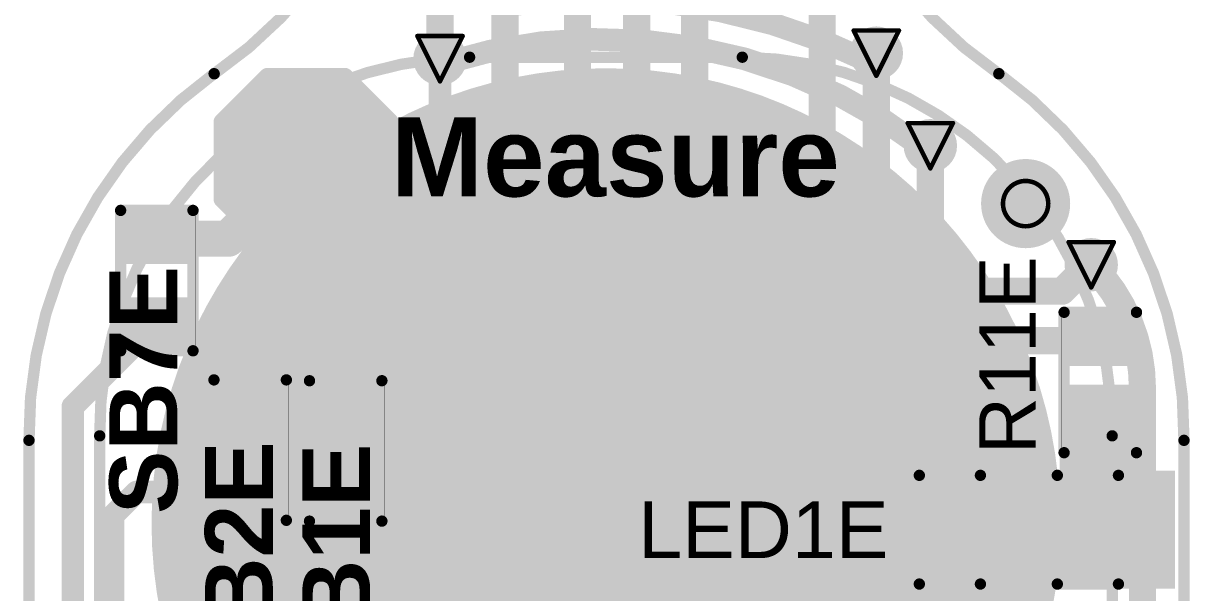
# Model space of a CAD drawing. Header units: inches. Extents: x -4.2 to 12.6, y -6.1 to 3.
# Drawn here: x 1.854 to 2.369, y -4.491 to -4.239 of the extents above; entities that cross this region are included whole.
import ezdxf

# ---------------------------------------------------------------- set-up
doc = ezdxf.new("R2010")
doc.units = ezdxf.units.IN
doc.header["$MEASUREMENT"] = 0
for name, color, linetype in [('Board Outline', 216, 'Continuous'), ('Bottom Layer', 5, 'Continuous'), ('Bottom Overlay', 54, 'Continuous'), ('Bottom Paste', 16, 'Continuous'), ('Drill Drawing', 1, 'Continuous'), ('Flex_Ribbon Bottom Coverlay', 6, 'Continuous'), ('Flex_Ribbon Top Overlay', 2, 'Continuous'), ('Pad Holes', 156, 'Continuous'), ('Top Layer', 1, 'Continuous'), ('Top Paste', 8, 'Continuous'), ('Top Solder', 216, 'Continuous'), ('Via Holes', 16, 'Continuous')]:
    doc.layers.add(name, color=color, linetype=linetype)
doc.styles.add('Arial', font='', dxfattribs={"height": 0.2})
doc.styles.add('Arial_Bold', font='', dxfattribs={"height": 0.2})
doc.styles.get('Arial').set_extended_font_data('Arial')
doc.styles.get('Arial_Bold').set_extended_font_data('Arial', bold=True)

# ---------------------------------------------------------------- blocks, each defined once
blk = doc.blocks.new('S______B______0402_59')
at = {"layer": 'Top Layer'}
for points in [[(-0.0275, -0.0125), (-0.0275, 0.0125), (-0.0095, 0.0125), (-0.0095, -0.0125)], [(0.0095, -0.0125), (0.0095, 0.0125), (0.0275, 0.0125), (0.0275, -0.0125)]]:
    blk.add_hatch(color=1, dxfattribs=at).paths.add_polyline_path(points)
at = {"layer": 'Top Paste'}
for points in [[(-0.0275, -0.0125), (-0.0275, 0.0125), (-0.0095, 0.0125), (-0.0095, -0.0125)], [(0.0095, -0.0125), (0.0095, 0.0125), (0.0275, 0.0125), (0.0275, -0.0125)]]:
    blk.add_hatch(color=8, dxfattribs=at).paths.add_polyline_path(points)
at = {"layer": 'Top Solder'}
for points in [[(-0.02967, -0.01467), (-0.02967, 0.01467), (-0.00733, 0.01467), (-0.00733, -0.01467)], [(-0.02967, -0.01467), (-0.02967, 0.01467), (-0.00733, 0.01467), (-0.00733, -0.01467)], [(0.00733, -0.01467), (0.00733, 0.01467), (0.02967, 0.01467), (0.02967, -0.01467)], [(0.00733, -0.01467), (0.00733, 0.01467), (0.02967, 0.01467), (0.02967, -0.01467)]]:
    blk.add_hatch(color=216, dxfattribs=at).paths.add_polyline_path(points)
at = {"layer": 'Flex_Ribbon Top Overlay'}
for points in [[(-0.031, 0.016, 0.005, 0.005, 0), (-0.031, -0.016, 0.005, 0.005, 0)], [(-0.031, 0.016, 0.005, 0.005, 0), (0.031, 0.016, 0.005, 0.005, 0)], [(0.031, 0.016, 0.005, 0.005, 0), (0.031, -0.016, 0.005, 0.005, 0)], [(-0.031, -0.016, 0.005, 0.005, 0), (0.031, -0.016, 0.005, 0.005, 0)], [(-0.032, -0.017, 0.000127, 0.000127, 0), (0.032, -0.017, 0.000127, 0.000127, 0)]]:
    blk.add_lwpolyline(points, format="xyseb", dxfattribs=at)
for points in [[(-0.03225, 0.016, 0.0025, 0.0025, 1), (-0.02975, 0.016, 0.0025, 0.0025, 1)], [(-0.03225, 0.016, 0.0025, 0.0025, 1), (-0.02975, 0.016, 0.0025, 0.0025, 1)], [(0.02975, 0.016, 0.0025, 0.0025, 1), (0.03225, 0.016, 0.0025, 0.0025, 1)], [(0.02975, 0.016, 0.0025, 0.0025, 1), (0.03225, 0.016, 0.0025, 0.0025, 1)], [(-0.03225, -0.016, 0.0025, 0.0025, 1), (-0.02975, -0.016, 0.0025, 0.0025, 1)], [(-0.03225, -0.016, 0.0025, 0.0025, 1), (-0.02975, -0.016, 0.0025, 0.0025, 1)], [(0.02975, -0.016, 0.0025, 0.0025, 1), (0.03225, -0.016, 0.0025, 0.0025, 1)], [(0.02975, -0.016, 0.0025, 0.0025, 1), (0.03225, -0.016, 0.0025, 0.0025, 1)], [(-0.03203, -0.017, 0.0000635, 0.0000635, 1), (-0.03197, -0.017, 0.0000635, 0.0000635, 1)], [(0.03197, -0.017, 0.0000635, 0.0000635, 1), (0.03203, -0.017, 0.0000635, 0.0000635, 1)]]:
    blk.add_lwpolyline(points, format="xyseb", close=True, dxfattribs=at)
blk = doc.blocks.new('S______B______0402_94')
at = {"layer": 'Top Layer'}
for points in [[(-0.0275, -0.0125), (-0.0275, 0.0125), (-0.0095, 0.0125), (-0.0095, -0.0125)], [(0.0095, -0.0125), (0.0095, 0.0125), (0.0275, 0.0125), (0.0275, -0.0125)]]:
    blk.add_hatch(color=1, dxfattribs=at).paths.add_polyline_path(points)
at = {"layer": 'Top Paste'}
for points in [[(-0.0275, -0.0125), (-0.0275, 0.0125), (-0.0095, 0.0125), (-0.0095, -0.0125)], [(0.0095, -0.0125), (0.0095, 0.0125), (0.0275, 0.0125), (0.0275, -0.0125)]]:
    blk.add_hatch(color=8, dxfattribs=at).paths.add_polyline_path(points)
at = {"layer": 'Top Solder'}
for points in [[(-0.02967, -0.01467), (-0.02967, 0.01467), (-0.00733, 0.01467), (-0.00733, -0.01467)], [(-0.02967, -0.01467), (-0.02967, 0.01467), (-0.00733, 0.01467), (-0.00733, -0.01467)], [(0.00733, -0.01467), (0.00733, 0.01467), (0.02967, 0.01467), (0.02967, -0.01467)], [(0.00733, -0.01467), (0.00733, 0.01467), (0.02967, 0.01467), (0.02967, -0.01467)]]:
    blk.add_hatch(color=216, dxfattribs=at).paths.add_polyline_path(points)
at = {"layer": 'Flex_Ribbon Top Overlay'}
for points in [[(-0.031, 0.016, 0.005, 0.005, 0), (-0.031, -0.016, 0.005, 0.005, 0)], [(-0.031, 0.016, 0.005, 0.005, 0), (0.031, 0.016, 0.005, 0.005, 0)], [(0.031, 0.016, 0.005, 0.005, 0), (0.031, -0.016, 0.005, 0.005, 0)], [(-0.031, -0.016, 0.005, 0.005, 0), (0.031, -0.016, 0.005, 0.005, 0)], [(-0.032, -0.017, 0.000127, 0.000127, 0), (0.032, -0.017, 0.000127, 0.000127, 0)]]:
    blk.add_lwpolyline(points, format="xyseb", dxfattribs=at)
for points in [[(-0.03225, 0.016, 0.0025, 0.0025, 1), (-0.02975, 0.016, 0.0025, 0.0025, 1)], [(-0.03225, 0.016, 0.0025, 0.0025, 1), (-0.02975, 0.016, 0.0025, 0.0025, 1)], [(0.02975, 0.016, 0.0025, 0.0025, 1), (0.03225, 0.016, 0.0025, 0.0025, 1)], [(0.02975, 0.016, 0.0025, 0.0025, 1), (0.03225, 0.016, 0.0025, 0.0025, 1)], [(-0.03225, -0.016, 0.0025, 0.0025, 1), (-0.02975, -0.016, 0.0025, 0.0025, 1)], [(-0.03225, -0.016, 0.0025, 0.0025, 1), (-0.02975, -0.016, 0.0025, 0.0025, 1)], [(0.02975, -0.016, 0.0025, 0.0025, 1), (0.03225, -0.016, 0.0025, 0.0025, 1)], [(0.02975, -0.016, 0.0025, 0.0025, 1), (0.03225, -0.016, 0.0025, 0.0025, 1)], [(-0.03203, -0.017, 0.0000635, 0.0000635, 1), (-0.03197, -0.017, 0.0000635, 0.0000635, 1)], [(0.03197, -0.017, 0.0000635, 0.0000635, 1), (0.03203, -0.017, 0.0000635, 0.0000635, 1)]]:
    blk.add_lwpolyline(points, format="xyseb", close=True, dxfattribs=at)
blk = doc.blocks.new('S______B______0402_101')
at = {"layer": 'Top Layer'}
for points in [[(-0.0275, -0.0125), (-0.0275, 0.0125), (-0.0095, 0.0125), (-0.0095, -0.0125)], [(0.0095, -0.0125), (0.0095, 0.0125), (0.0275, 0.0125), (0.0275, -0.0125)]]:
    blk.add_hatch(color=1, dxfattribs=at).paths.add_polyline_path(points)
at = {"layer": 'Top Paste'}
for points in [[(-0.0275, -0.0125), (-0.0275, 0.0125), (-0.0095, 0.0125), (-0.0095, -0.0125)], [(0.0095, -0.0125), (0.0095, 0.0125), (0.0275, 0.0125), (0.0275, -0.0125)]]:
    blk.add_hatch(color=8, dxfattribs=at).paths.add_polyline_path(points)
at = {"layer": 'Top Solder'}
for points in [[(-0.02967, -0.01467), (-0.02967, 0.01467), (-0.00733, 0.01467), (-0.00733, -0.01467)], [(-0.02967, -0.01467), (-0.02967, 0.01467), (-0.00733, 0.01467), (-0.00733, -0.01467)], [(0.00733, -0.01467), (0.00733, 0.01467), (0.02967, 0.01467), (0.02967, -0.01467)], [(0.00733, -0.01467), (0.00733, 0.01467), (0.02967, 0.01467), (0.02967, -0.01467)]]:
    blk.add_hatch(color=216, dxfattribs=at).paths.add_polyline_path(points)
at = {"layer": 'Flex_Ribbon Top Overlay'}
for points in [[(-0.031, 0.016, 0.005, 0.005, 0), (-0.031, -0.016, 0.005, 0.005, 0)], [(-0.031, 0.016, 0.005, 0.005, 0), (0.031, 0.016, 0.005, 0.005, 0)], [(0.031, 0.016, 0.005, 0.005, 0), (0.031, -0.016, 0.005, 0.005, 0)], [(-0.031, -0.016, 0.005, 0.005, 0), (0.031, -0.016, 0.005, 0.005, 0)], [(-0.032, -0.017, 0.000127, 0.000127, 0), (0.032, -0.017, 0.000127, 0.000127, 0)]]:
    blk.add_lwpolyline(points, format="xyseb", dxfattribs=at)
for points in [[(-0.03225, 0.016, 0.0025, 0.0025, 1), (-0.02975, 0.016, 0.0025, 0.0025, 1)], [(-0.03225, 0.016, 0.0025, 0.0025, 1), (-0.02975, 0.016, 0.0025, 0.0025, 1)], [(0.02975, 0.016, 0.0025, 0.0025, 1), (0.03225, 0.016, 0.0025, 0.0025, 1)], [(0.02975, 0.016, 0.0025, 0.0025, 1), (0.03225, 0.016, 0.0025, 0.0025, 1)], [(-0.03225, -0.016, 0.0025, 0.0025, 1), (-0.02975, -0.016, 0.0025, 0.0025, 1)], [(-0.03225, -0.016, 0.0025, 0.0025, 1), (-0.02975, -0.016, 0.0025, 0.0025, 1)], [(0.02975, -0.016, 0.0025, 0.0025, 1), (0.03225, -0.016, 0.0025, 0.0025, 1)], [(0.02975, -0.016, 0.0025, 0.0025, 1), (0.03225, -0.016, 0.0025, 0.0025, 1)], [(-0.03203, -0.017, 0.0000635, 0.0000635, 1), (-0.03197, -0.017, 0.0000635, 0.0000635, 1)], [(0.03197, -0.017, 0.0000635, 0.0000635, 1), (0.03203, -0.017, 0.0000635, 0.0000635, 1)]]:
    blk.add_lwpolyline(points, format="xyseb", close=True, dxfattribs=at)
blk = doc.blocks.new('R___0402_108')
at = {"layer": 'Top Layer'}
for points in [[(-0.0275, -0.0125), (-0.0275, 0.0125), (-0.0095, 0.0125), (-0.0095, -0.0125)], [(0.0095, -0.0125), (0.0095, 0.0125), (0.0275, 0.0125), (0.0275, -0.0125)]]:
    blk.add_hatch(color=1, dxfattribs=at).paths.add_polyline_path(points)
at = {"layer": 'Top Paste'}
for points in [[(-0.0275, -0.0125), (-0.0275, 0.0125), (-0.0095, 0.0125), (-0.0095, -0.0125)], [(0.0095, -0.0125), (0.0095, 0.0125), (0.0275, 0.0125), (0.0275, -0.0125)]]:
    blk.add_hatch(color=8, dxfattribs=at).paths.add_polyline_path(points)
at = {"layer": 'Top Solder'}
for points in [[(-0.02967, -0.01467), (-0.02967, 0.01467), (-0.00733, 0.01467), (-0.00733, -0.01467)], [(-0.02967, -0.01467), (-0.02967, 0.01467), (-0.00733, 0.01467), (-0.00733, -0.01467)], [(0.00733, -0.01467), (0.00733, 0.01467), (0.02967, 0.01467), (0.02967, -0.01467)], [(0.00733, -0.01467), (0.00733, 0.01467), (0.02967, 0.01467), (0.02967, -0.01467)]]:
    blk.add_hatch(color=216, dxfattribs=at).paths.add_polyline_path(points)
at = {"layer": 'Flex_Ribbon Top Overlay'}
for points in [[(-0.031, -0.016, 0.005, 0.005, 0), (-0.031, 0.016, 0.005, 0.005, 0)], [(0.031, 0.016, 0.005, 0.005, 0), (-0.031, 0.016, 0.005, 0.005, 0)], [(0.031, -0.016, 0.005, 0.005, 0), (0.031, 0.016, 0.005, 0.005, 0)], [(0.031, -0.016, 0.005, 0.005, 0), (-0.031, -0.016, 0.005, 0.005, 0)], [(0.032, -0.017, 0.000127, 0.000127, 0), (-0.032, -0.017, 0.000127, 0.000127, 0)]]:
    blk.add_lwpolyline(points, format="xyseb", dxfattribs=at)
for points in [[(-0.03225, 0.016, 0.0025, 0.0025, 1), (-0.02975, 0.016, 0.0025, 0.0025, 1)], [(-0.03225, 0.016, 0.0025, 0.0025, 1), (-0.02975, 0.016, 0.0025, 0.0025, 1)], [(0.02975, 0.016, 0.0025, 0.0025, 1), (0.03225, 0.016, 0.0025, 0.0025, 1)], [(0.02975, 0.016, 0.0025, 0.0025, 1), (0.03225, 0.016, 0.0025, 0.0025, 1)], [(-0.03225, -0.016, 0.0025, 0.0025, 1), (-0.02975, -0.016, 0.0025, 0.0025, 1)], [(-0.03225, -0.016, 0.0025, 0.0025, 1), (-0.02975, -0.016, 0.0025, 0.0025, 1)], [(0.02975, -0.016, 0.0025, 0.0025, 1), (0.03225, -0.016, 0.0025, 0.0025, 1)], [(0.02975, -0.016, 0.0025, 0.0025, 1), (0.03225, -0.016, 0.0025, 0.0025, 1)], [(-0.03203, -0.017, 0.0000635, 0.0000635, 1), (-0.03197, -0.017, 0.0000635, 0.0000635, 1)], [(0.03197, -0.017, 0.0000635, 0.0000635, 1), (0.03203, -0.017, 0.0000635, 0.0000635, 1)]]:
    blk.add_lwpolyline(points, format="xyseb", close=True, dxfattribs=at)
blk = doc.blocks.new('T__________185')
at = {"layer": 'Top Layer'}
blk.add_hatch(color=1, dxfattribs=at).paths.add_polyline_path([(0.015, 0.03), (-0.015, 0.03), (-0.03, 0.015), (-0.03, -0.015), (-0.015, -0.03), (0.015, -0.03), (0.03, -0.015), (0.03, 0.015)])
at = {"layer": 'Top Paste'}
blk.add_hatch(color=8, dxfattribs=at).paths.add_polyline_path([(0.015, 0.03), (-0.015, 0.03), (-0.03, 0.015), (-0.03, -0.015), (-0.015, -0.03), (0.015, -0.03), (0.03, -0.015), (0.03, 0.015)])
at = {"layer": 'Top Solder'}
blk.add_hatch(color=216, dxfattribs=at).paths.add_polyline_path([(0.017, 0.034), (-0.017, 0.034), (-0.034, 0.017), (-0.034, -0.017), (-0.017, -0.034), (0.017, -0.034), (0.034, -0.017), (0.034, 0.017)])
blk.add_hatch(color=216, dxfattribs=at).paths.add_polyline_path([(0.017, 0.034), (-0.017, 0.034), (-0.034, 0.017), (-0.034, -0.017), (-0.017, -0.034), (0.017, -0.034), (0.034, -0.017), (0.034, 0.017)])
at = {"layer": 'Flex_Ribbon Top Overlay'}
for points in [[(-0.017, 0.037, 0.00787, 0.00787, 0), (-0.037, 0.017, 0.00787, 0.00787, 0)], [(0.017, 0.037, 0.00787, 0.00787, 0), (-0.017, 0.037, 0.00787, 0.00787, 0)], [(0.017, 0.037, 0.00787, 0.00787, 0), (-0.017, 0.037, 0.00787, 0.00787, 0)], [(0.037, 0.017, 0.00787, 0.00787, 0), (0.017, 0.037, 0.00787, 0.00787, 0)], [(-0.037, 0.017, 0.00787, 0.00787, 0), (-0.037, -0.017, 0.00787, 0.00787, 0)], [(0.037, 0.017, 0.00787, 0.00787, 0), (0.037, -0.017, 0.00787, 0.00787, 0)], [(-0.017, -0.037, 0.00787, 0.00787, 0), (-0.037, -0.017, 0.00787, 0.00787, 0)], [(0.037, -0.017, 0.00787, 0.00787, 0), (0.017, -0.037, 0.00787, 0.00787, 0)], [(0.017, -0.037, 0.00787, 0.00787, 0), (-0.017, -0.037, 0.00787, 0.00787, 0)], [(0.017, -0.037, 0.00787, 0.00787, 0), (-0.017, -0.037, 0.00787, 0.00787, 0)]]:
    blk.add_lwpolyline(points, format="xyseb", dxfattribs=at)
for points in [[(-0.01897, 0.037, 0.00394, 0.00394, 1), (-0.01503, 0.037, 0.00394, 0.00394, 1)], [(-0.01897, 0.037, 0.00394, 0.00394, 1), (-0.01503, 0.037, 0.00394, 0.00394, 1)], [(-0.01897, 0.037, 0.00394, 0.00394, 1), (-0.01503, 0.037, 0.00394, 0.00394, 1)], [(0.01503, 0.037, 0.00394, 0.00394, 1), (0.01897, 0.037, 0.00394, 0.00394, 1)], [(0.01503, 0.037, 0.00394, 0.00394, 1), (0.01897, 0.037, 0.00394, 0.00394, 1)], [(0.01503, 0.037, 0.00394, 0.00394, 1), (0.01897, 0.037, 0.00394, 0.00394, 1)], [(-0.03897, 0.017, 0.00394, 0.00394, 1), (-0.03503, 0.017, 0.00394, 0.00394, 1)], [(-0.03897, 0.017, 0.00394, 0.00394, 1), (-0.03503, 0.017, 0.00394, 0.00394, 1)], [(0.03503, 0.017, 0.00394, 0.00394, 1), (0.03897, 0.017, 0.00394, 0.00394, 1)], [(0.03503, 0.017, 0.00394, 0.00394, 1), (0.03897, 0.017, 0.00394, 0.00394, 1)], [(-0.03897, -0.017, 0.00394, 0.00394, 1), (-0.03503, -0.017, 0.00394, 0.00394, 1)], [(-0.03897, -0.017, 0.00394, 0.00394, 1), (-0.03503, -0.017, 0.00394, 0.00394, 1)], [(0.03503, -0.017, 0.00394, 0.00394, 1), (0.03897, -0.017, 0.00394, 0.00394, 1)], [(0.03503, -0.017, 0.00394, 0.00394, 1), (0.03897, -0.017, 0.00394, 0.00394, 1)], [(-0.01897, -0.037, 0.00394, 0.00394, 1), (-0.01503, -0.037, 0.00394, 0.00394, 1)], [(-0.01897, -0.037, 0.00394, 0.00394, 1), (-0.01503, -0.037, 0.00394, 0.00394, 1)], [(-0.01897, -0.037, 0.00394, 0.00394, 1), (-0.01503, -0.037, 0.00394, 0.00394, 1)], [(0.01503, -0.037, 0.00394, 0.00394, 1), (0.01897, -0.037, 0.00394, 0.00394, 1)], [(0.01503, -0.037, 0.00394, 0.00394, 1), (0.01897, -0.037, 0.00394, 0.00394, 1)], [(0.01503, -0.037, 0.00394, 0.00394, 1), (0.01897, -0.037, 0.00394, 0.00394, 1)]]:
    blk.add_lwpolyline(points, format="xyseb", close=True, dxfattribs=at)
blk = doc.blocks.new('_EMG________B_199')
at = {"layer": 'Bottom Layer'}
h = blk.add_hatch(color=5, dxfattribs=at)
edge = h.paths.add_edge_path()
edge.add_arc((0, 0.3932), 0.19685, 0, 360)
at = {"layer": 'Bottom Paste'}
h = blk.add_hatch(color=16, dxfattribs=at)
edge = h.paths.add_edge_path()
edge.add_arc((0, 0.3932), 0.19685, 0, 360)
at = {"layer": 'Flex_Ribbon Bottom Coverlay'}
h = blk.add_hatch(color=6, dxfattribs=at)
edge = h.paths.add_edge_path()
edge.add_arc((0, 0.3932), 0.20085, 0, 360)
h = blk.add_hatch(color=6, dxfattribs=at)
edge = h.paths.add_edge_path()
edge.add_arc((0, 0.3932), 0.20085, 0, 360)
at = {"layer": 'Bottom Overlay'}
for points in [[(-0.22375, 0.43172, 0.005, 0.005, -0.414214), (-0.06026, 0.59892, 0.005, 0.005, 0)], [(-0.06026, 0.59892, 0.005, 0.005, 0), (0.06026, 0.59892, 0.005, 0.005, 0)], [(0.06026, 0.59892, 0.005, 0.005, -0.414214), (0.22375, 0.43172, 0.005, 0.005, 0)], [(-0.22375, -0.43172, 0.005, 0.005, 0), (-0.22375, 0.43172, 0.005, 0.005, 0)], [(0.22375, -0.43172, 0.005, 0.005, 0), (0.22375, 0.43172, 0.005, 0.005, 0)]]:
    blk.add_lwpolyline(points, format="xyseb", dxfattribs=at)
for points in [[(-0.06151, 0.59892, 0.0025, 0.0025, 1), (-0.05901, 0.59892, 0.0025, 0.0025, 1)], [(-0.06151, 0.59892, 0.0025, 0.0025, 1), (-0.05901, 0.59892, 0.0025, 0.0025, 1)], [(0.05901, 0.59892, 0.0025, 0.0025, 1), (0.06151, 0.59892, 0.0025, 0.0025, 1)], [(0.05901, 0.59892, 0.0025, 0.0025, 1), (0.06151, 0.59892, 0.0025, 0.0025, 1)], [(-0.225, 0.43172, 0.0025, 0.0025, 1), (-0.2225, 0.43172, 0.0025, 0.0025, 1)], [(-0.225, 0.43172, 0.0025, 0.0025, 1), (-0.2225, 0.43172, 0.0025, 0.0025, 1)], [(0.2225, 0.43172, 0.0025, 0.0025, 1), (0.225, 0.43172, 0.0025, 0.0025, 1)], [(0.2225, 0.43172, 0.0025, 0.0025, 1), (0.225, 0.43172, 0.0025, 0.0025, 1)]]:
    blk.add_lwpolyline(points, format="xyseb", close=True, dxfattribs=at)
blk = doc.blocks.new('LED_0603_206')
at = {"layer": 'Flex_Ribbon Top Overlay'}
blk.add_hatch(color=2, dxfattribs=at).paths.add_polyline_path([(0.044, -0.026), (0.069, -0.026), (0.069, 0.026), (0.044, 0.026)])
at = {"layer": 'Top Layer'}
for points in [[(-0.03937, 0.01969), (-0.01969, 0.01969), (-0.01969, -0.01969), (-0.03937, -0.01969)], [(0.01969, 0.01969), (0.03937, 0.01969), (0.03937, -0.01969), (0.01969, -0.01969)]]:
    blk.add_hatch(color=1, dxfattribs=at).paths.add_polyline_path(points)
at = {"layer": 'Top Paste'}
for points in [[(-0.03937, 0.01969), (-0.01969, 0.01969), (-0.01969, -0.01969), (-0.03937, -0.01969)], [(0.01969, 0.01969), (0.03937, 0.01969), (0.03937, -0.01969), (0.01969, -0.01969)]]:
    blk.add_hatch(color=8, dxfattribs=at).paths.add_polyline_path(points)
at = {"layer": 'Top Solder'}
for points in [[(-0.04337, 0.02369), (-0.01569, 0.02369), (-0.01569, -0.02369), (-0.04337, -0.02369)], [(-0.04337, 0.02369), (-0.01569, 0.02369), (-0.01569, -0.02369), (-0.04337, -0.02369)], [(0.01569, 0.02369), (0.04337, 0.02369), (0.04337, -0.02369), (0.01569, -0.02369)], [(0.01569, 0.02369), (0.04337, 0.02369), (0.04337, -0.02369), (0.01569, -0.02369)]]:
    blk.add_hatch(color=216, dxfattribs=at).paths.add_polyline_path(points)
at = {"layer": 'Flex_Ribbon Top Overlay'}
for points in [[(-0.044, 0.024, 0.005, 0.005, 0), (-0.017, 0.024, 0.005, 0.005, 0)], [(-0.044, -0.024, 0.005, 0.005, 0), (-0.044, 0.024, 0.005, 0.005, 0)], [(0.017, 0.024, 0.005, 0.005, 0), (0.044, 0.024, 0.005, 0.005, 0)], [(0.044, -0.024, 0.005, 0.005, 0), (0.044, 0.024, 0.005, 0.005, 0)], [(-0.044, -0.024, 0.005, 0.005, 0), (-0.017, -0.024, 0.005, 0.005, 0)], [(0.017, -0.024, 0.005, 0.005, 0), (0.044, -0.024, 0.005, 0.005, 0)]]:
    blk.add_lwpolyline(points, format="xyseb", dxfattribs=at)
for points in [[(-0.04525, 0.024, 0.0025, 0.0025, 1), (-0.04275, 0.024, 0.0025, 0.0025, 1)], [(-0.04525, 0.024, 0.0025, 0.0025, 1), (-0.04275, 0.024, 0.0025, 0.0025, 1)], [(-0.01825, 0.024, 0.0025, 0.0025, 1), (-0.01575, 0.024, 0.0025, 0.0025, 1)], [(0.01575, 0.024, 0.0025, 0.0025, 1), (0.01825, 0.024, 0.0025, 0.0025, 1)], [(0.04275, 0.024, 0.0025, 0.0025, 1), (0.04525, 0.024, 0.0025, 0.0025, 1)], [(0.04275, 0.024, 0.0025, 0.0025, 1), (0.04525, 0.024, 0.0025, 0.0025, 1)], [(-0.04525, -0.024, 0.0025, 0.0025, 1), (-0.04275, -0.024, 0.0025, 0.0025, 1)], [(-0.04525, -0.024, 0.0025, 0.0025, 1), (-0.04275, -0.024, 0.0025, 0.0025, 1)], [(-0.01825, -0.024, 0.0025, 0.0025, 1), (-0.01575, -0.024, 0.0025, 0.0025, 1)], [(0.01575, -0.024, 0.0025, 0.0025, 1), (0.01825, -0.024, 0.0025, 0.0025, 1)], [(0.04275, -0.024, 0.0025, 0.0025, 1), (0.04525, -0.024, 0.0025, 0.0025, 1)], [(0.04275, -0.024, 0.0025, 0.0025, 1), (0.04525, -0.024, 0.0025, 0.0025, 1)]]:
    blk.add_lwpolyline(points, format="xyseb", close=True, dxfattribs=at)

msp = doc.modelspace()

# ---------------------------------------------------------------- hatches: boundary and pattern name
at = {"layer": 'Bottom Layer'}
h = msp.add_hatch(color=5, dxfattribs=at)
edge = h.paths.add_edge_path()
edge.add_arc((2.23053, -4.25235), 0.01181, 0, 360)
h = msp.add_hatch(color=5, dxfattribs=at)
edge = h.paths.add_edge_path()
edge.add_arc((2.03769, -4.25479), 0.01181, 0, 360)
h = msp.add_hatch(color=5, dxfattribs=at)
edge = h.paths.add_edge_path()
edge.add_arc((2.25441, -4.29323), 0.01181, 0, 360)
h = msp.add_hatch(color=5, dxfattribs=at)
edge = h.paths.add_edge_path()
edge.add_arc((2.32552, -4.34578), 0.01181, 0, 360)
at = {"layer": 'Flex_Ribbon Bottom Coverlay'}
h = msp.add_hatch(color=6, dxfattribs=at)
edge = h.paths.add_edge_path()
edge.add_arc((2.29652, -4.31878), 0.004, 0, 360)
h = msp.add_hatch(color=6, dxfattribs=at)
edge = h.paths.add_edge_path()
edge.add_arc((2.29652, -4.31878), 0.004, 0, 360)
at = {"layer": 'Pad Holes'}
h = msp.add_hatch(color=7, dxfattribs=at)
edge = h.paths.add_edge_path()
edge.add_arc((2.29652, -4.31878), 0.01969, 0, 360)
at = {"layer": 'Top Layer'}
h = msp.add_hatch(color=1, dxfattribs=at)
edge = h.paths.add_edge_path()
edge.add_arc((2.23053, -4.25235), 0.01181, 0, 360)
h = msp.add_hatch(color=1, dxfattribs=at)
edge = h.paths.add_edge_path()
edge.add_arc((2.03769, -4.25479), 0.01181, 0, 360)
h = msp.add_hatch(color=1, dxfattribs=at)
edge = h.paths.add_edge_path()
edge.add_arc((2.25441, -4.29323), 0.01181, 0, 360)
h = msp.add_hatch(color=1, dxfattribs=at)
edge = h.paths.add_edge_path()
edge.add_arc((2.32552, -4.34578), 0.01181, 0, 360)
for points in [[(1.94179, -4.41828), (2.00902, -4.41828), (2.00902, -4.39992), (1.94179, -4.39992)], [(2.31154, -4.48678), (2.34254, -4.48678), (2.34254, -4.39878), (2.31154, -4.39878)], [(2.24052, -4.58478), (2.27452, -4.58478), (2.27452, -4.44278), (2.24052, -4.44278)]]:
    msp.add_hatch(color=1, dxfattribs=at).paths.add_polyline_path(points)
at = {"layer": 'Top Solder'}
h = msp.add_hatch(color=216, dxfattribs=at)
edge = h.paths.add_edge_path()
edge.add_arc((2.29652, -4.31878), 0.004, 0, 360)
h = msp.add_hatch(color=216, dxfattribs=at)
edge = h.paths.add_edge_path()
edge.add_arc((2.29652, -4.31878), 0.004, 0, 360)
at = {"layer": 'Via Holes'}
h = msp.add_hatch(color=7, dxfattribs=at)
edge = h.paths.add_edge_path()
edge.add_arc((2.23053, -4.25235), 0.00591, 0, 360)
h = msp.add_hatch(color=7, dxfattribs=at)
edge = h.paths.add_edge_path()
edge.add_arc((2.03769, -4.25479), 0.00591, 0, 360)
h = msp.add_hatch(color=7, dxfattribs=at)
edge = h.paths.add_edge_path()
edge.add_arc((2.25441, -4.29323), 0.00591, 0, 360)
h = msp.add_hatch(color=7, dxfattribs=at)
edge = h.paths.add_edge_path()
edge.add_arc((2.32552, -4.34578), 0.00591, 0, 360)

# ---------------------------------------------------------------- linework, layer by layer
at = {"layer": 'Board Outline'}
for points in [[(2.02327, -4.09701, 0.005, 0.005, -0.250069), (1.93789, -4.26147, 0.005, 0.005, 0)], [(2.28466, -4.26147, 0.005, 0.005, -0.250069), (2.19928, -4.09701, 0.005, 0.005, 0)], [(1.85603, -4.42332, 0.005, 0.005, -0.244175), (1.93784, -4.26139, 0.005, 0.005, 0)], [(2.28471, -4.26139, 0.005, 0.005, -0.244175), (2.36651, -4.42333, 0.005, 0.005, 0)], [(1.85603, -5.28378, 0.005, 0.005, 0), (1.85603, -4.42332, 0.005, 0.005, 0)], [(2.36651, -4.42332, 0.005, 0.005, 0), (2.36652, -5.28379, 0.005, 0.005, 0)]]:
    msp.add_lwpolyline(points, format="xyseb", dxfattribs=at)
for points in [[(1.93659, -4.26139, 0.0025, 0.0025, 1), (1.93909, -4.26139, 0.0025, 0.0025, 1)], [(1.93664, -4.26147, 0.0025, 0.0025, 1), (1.93914, -4.26147, 0.0025, 0.0025, 1)], [(2.28341, -4.26147, 0.0025, 0.0025, 1), (2.28591, -4.26147, 0.0025, 0.0025, 1)], [(2.28346, -4.26139, 0.0025, 0.0025, 1), (2.28596, -4.26139, 0.0025, 0.0025, 1)], [(1.85478, -4.42332, 0.0025, 0.0025, 1), (1.85728, -4.42332, 0.0025, 0.0025, 1)], [(1.85478, -4.42332, 0.0025, 0.0025, 1), (1.85728, -4.42332, 0.0025, 0.0025, 1)], [(2.36526, -4.42332, 0.0025, 0.0025, 1), (2.36776, -4.42332, 0.0025, 0.0025, 1)], [(2.36526, -4.42333, 0.0025, 0.0025, 1), (2.36776, -4.42333, 0.0025, 0.0025, 1)]]:
    msp.add_lwpolyline(points, format="xyseb", close=True, dxfattribs=at)
at = {"layer": 'Bottom Layer'}
for points in [[(2.06719, -4.23122, 0.01, 0.01, -0.153831), (2.22898, -4.25681, 0.01, 0.01, 0)], [(2.03816, -4.2572, 0.01, 0.01, -0.246288), (2.25281, -4.2953, 0.01, 0.01, 0)], [(2.32552, -4.34578, 0.012, 0.012, -0.198912), (2.34815, -4.40042, 0.012, 0.012, 0)], [(2.34815, -4.50369, 0.012, 0.012, 0), (2.34815, -4.40042, 0.012, 0.012, 0)], [(2.11103, -4.45985, 0.022, 0.022, 0), (2.15696, -4.50578, 0.022, 0.022, 0)]]:
    msp.add_lwpolyline(points, format="xyseb", dxfattribs=at)
for points in [[(2.03566, -4.2572, 0.005, 0.005, 1), (2.04066, -4.2572, 0.005, 0.005, 1)], [(2.22648, -4.25681, 0.005, 0.005, 1), (2.23148, -4.25681, 0.005, 0.005, 1)], [(2.25031, -4.2953, 0.005, 0.005, 1), (2.25531, -4.2953, 0.005, 0.005, 1)], [(2.32252, -4.34578, 0.006, 0.006, 1), (2.32852, -4.34578, 0.006, 0.006, 1)], [(2.34515, -4.40042, 0.006, 0.006, 1), (2.35115, -4.40042, 0.006, 0.006, 1)], [(2.34515, -4.40042, 0.006, 0.006, 1), (2.35115, -4.40042, 0.006, 0.006, 1)], [(2.10553, -4.45985, 0.011, 0.011, 1), (2.11653, -4.45985, 0.011, 0.011, 1)]]:
    msp.add_lwpolyline(points, format="xyseb", close=True, dxfattribs=at)
at = {"layer": 'Drill Drawing'}
for points in [[(2.22053, -4.24235, 0.002, 0.002, 0), (2.24053, -4.24235, 0.002, 0.002, 0)], [(2.22053, -4.24235, 0.002, 0.002, 0), (2.23053, -4.26235, 0.002, 0.002, 0)], [(2.23053, -4.26235, 0.002, 0.002, 0), (2.24053, -4.24235, 0.002, 0.002, 0)], [(2.02769, -4.24479, 0.002, 0.002, 0), (2.04769, -4.24479, 0.002, 0.002, 0)], [(2.02769, -4.24479, 0.002, 0.002, 0), (2.03769, -4.26479, 0.002, 0.002, 0)], [(2.03769, -4.26479, 0.002, 0.002, 0), (2.04769, -4.24479, 0.002, 0.002, 0)], [(2.24441, -4.28323, 0.002, 0.002, 0), (2.26441, -4.28323, 0.002, 0.002, 0)], [(2.24441, -4.28323, 0.002, 0.002, 0), (2.25441, -4.30323, 0.002, 0.002, 0)], [(2.25441, -4.30323, 0.002, 0.002, 0), (2.26441, -4.28323, 0.002, 0.002, 0)], [(2.31552, -4.33578, 0.002, 0.002, 0), (2.33552, -4.33578, 0.002, 0.002, 0)], [(2.31552, -4.33578, 0.002, 0.002, 0), (2.32552, -4.35578, 0.002, 0.002, 0)], [(2.32552, -4.35578, 0.002, 0.002, 0), (2.33552, -4.33578, 0.002, 0.002, 0)]]:
    msp.add_lwpolyline(points, format="xyseb", dxfattribs=at)
for points in [[(2.22003, -4.24235, 0.001, 0.001, 1), (2.22103, -4.24235, 0.001, 0.001, 1)], [(2.22003, -4.24235, 0.001, 0.001, 1), (2.22103, -4.24235, 0.001, 0.001, 1)], [(2.24003, -4.24235, 0.001, 0.001, 1), (2.24103, -4.24235, 0.001, 0.001, 1)], [(2.24003, -4.24235, 0.001, 0.001, 1), (2.24103, -4.24235, 0.001, 0.001, 1)], [(2.02719, -4.24479, 0.001, 0.001, 1), (2.02819, -4.24479, 0.001, 0.001, 1)], [(2.02719, -4.24479, 0.001, 0.001, 1), (2.02819, -4.24479, 0.001, 0.001, 1)], [(2.04719, -4.24479, 0.001, 0.001, 1), (2.04819, -4.24479, 0.001, 0.001, 1)], [(2.04719, -4.24479, 0.001, 0.001, 1), (2.04819, -4.24479, 0.001, 0.001, 1)], [(2.23003, -4.26235, 0.001, 0.001, 1), (2.23103, -4.26235, 0.001, 0.001, 1)], [(2.23003, -4.26235, 0.001, 0.001, 1), (2.23103, -4.26235, 0.001, 0.001, 1)], [(2.03719, -4.26479, 0.001, 0.001, 1), (2.03819, -4.26479, 0.001, 0.001, 1)], [(2.03719, -4.26479, 0.001, 0.001, 1), (2.03819, -4.26479, 0.001, 0.001, 1)], [(2.24391, -4.28323, 0.001, 0.001, 1), (2.24491, -4.28323, 0.001, 0.001, 1)], [(2.24391, -4.28323, 0.001, 0.001, 1), (2.24491, -4.28323, 0.001, 0.001, 1)], [(2.26391, -4.28323, 0.001, 0.001, 1), (2.26491, -4.28323, 0.001, 0.001, 1)], [(2.26391, -4.28323, 0.001, 0.001, 1), (2.26491, -4.28323, 0.001, 0.001, 1)], [(2.25391, -4.30323, 0.001, 0.001, 1), (2.25491, -4.30323, 0.001, 0.001, 1)], [(2.25391, -4.30323, 0.001, 0.001, 1), (2.25491, -4.30323, 0.001, 0.001, 1)], [(2.30652, -4.31878, 0.002, 0.002, 1), (2.28652, -4.31878, 0.002, 0.002, 1)], [(2.28602, -4.31878, 0.001, 0.001, 1), (2.28702, -4.31878, 0.001, 0.001, 1)], [(2.30602, -4.31878, 0.001, 0.001, 1), (2.30702, -4.31878, 0.001, 0.001, 1)], [(2.31502, -4.33578, 0.001, 0.001, 1), (2.31602, -4.33578, 0.001, 0.001, 1)], [(2.31502, -4.33578, 0.001, 0.001, 1), (2.31602, -4.33578, 0.001, 0.001, 1)], [(2.33502, -4.33578, 0.001, 0.001, 1), (2.33602, -4.33578, 0.001, 0.001, 1)], [(2.33502, -4.33578, 0.001, 0.001, 1), (2.33602, -4.33578, 0.001, 0.001, 1)], [(2.32502, -4.35578, 0.001, 0.001, 1), (2.32602, -4.35578, 0.001, 0.001, 1)], [(2.32502, -4.35578, 0.001, 0.001, 1), (2.32602, -4.35578, 0.001, 0.001, 1)]]:
    msp.add_lwpolyline(points, format="xyseb", close=True, dxfattribs=at)
at = {"layer": 'Top Layer'}
for points in [[(2.09842, -4.38222, 0.012, 0.012, 0), (2.09842, -3.37002, 0.012, 0.012, 0)], [(2.12464, -4.46122, 0.012, 0.012, 0), (2.12464, -3.36897, 0.012, 0.012, 0)], [(2.15027, -4.46676, 0.012, 0.012, 0), (2.15027, -3.37099, 0.012, 0.012, 0)], [(2.06641, -4.37027, 0.012, 0.012, 0), (2.06641, -4.226, 0.012, 0.012, 0)], [(2.20659, -4.3682, 0.012, 0.012, 0), (2.20659, -4.22324, 0.012, 0.012, 0)], [(2.03769, -4.25479, 0.012, 0.012, 0), (2.03769, -4.23132, 0.012, 0.012, 0)], [(2.23053, -4.3444, 0.012, 0.012, 0), (2.23053, -4.25235, 0.012, 0.012, 0)], [(2.03769, -4.28528, 0.01, 0.01, 0), (2.03769, -4.25479, 0.01, 0.01, 0)], [(2.03769, -4.28528, 0.01, 0.01, -0.414214), (2.02429, -4.29868, 0.01, 0.01, 0)], [(1.94402, -4.33428, 0.016, 0.016, 0), (1.97852, -4.29978, 0.016, 0.016, 0)], [(1.97852, -4.29978, 0.01, 0.01, 0), (2.00352, -4.29868, 0.01, 0.01, 0)], [(2.00352, -4.29868, 0.01, 0.01, 0), (2.02429, -4.29868, 0.01, 0.01, 0)], [(2.25441, -4.33971, 0.012, 0.012, 0), (2.25441, -4.3022, 0.012, 0.012, 0)], [(1.91252, -4.33428, 0.016, 0.016, 0), (1.94402, -4.33428, 0.016, 0.016, 0)], [(2.27216, -4.35745, 0.012, 0.012, -0.414214), (2.25441, -4.33971, 0.012, 0.012, 0)], [(2.26541, -4.37928, 0.012, 0.012, -0.414214), (2.23053, -4.3444, 0.012, 0.012, 0)], [(2.31268, -4.35745, 0.012, 0.012, 0), (2.32435, -4.34578, 0.012, 0.012, 0)], [(2.32435, -4.34578, 0.012, 0.012, 0), (2.32552, -4.34578, 0.012, 0.012, 0)], [(2.27216, -4.35745, 0.012, 0.012, 0), (2.31268, -4.35745, 0.012, 0.012, 0)], [(1.87541, -4.40839, 0.01, 0.01, 0), (1.91252, -4.37128, 0.01, 0.01, 0)], [(2.06641, -4.37027, 0.012, 0.012, -0.414214), (2.02718, -4.4095, 0.012, 0.012, 0)], [(2.25504, -4.41665, 0.012, 0.012, -0.414214), (2.20659, -4.3682, 0.012, 0.012, 0)], [(2.09842, -4.38222, 0.012, 0.012, -0.414214), (2.03414, -4.4465, 0.012, 0.012, 0)], [(2.26541, -4.37928, 0.012, 0.012, 0), (2.32952, -4.37928, 0.012, 0.012, 0)], [(1.87541, -4.95798, 0.01, 0.01, 0), (1.87541, -4.40839, 0.01, 0.01, 0)], [(1.99341, -4.4095, 0.012, 0.012, 0), (2.02718, -4.4095, 0.012, 0.012, 0)], [(2.25504, -4.41665, 0.012, 0.012, 0), (2.26339, -4.41665, 0.012, 0.012, 0)], [(2.26339, -4.41665, 0.012, 0.012, -0.414214), (2.29265, -4.44592, 0.012, 0.012, 0)], [(1.8932, -4.45652, 0.01, 0.01, 0), (1.90359, -4.44613, 0.01, 0.01, 0)], [(1.90359, -4.44613, 0.01, 0.01, 0), (1.95118, -4.44613, 0.01, 0.01, 0)], [(1.99341, -4.4465, 0.012, 0.012, 0), (2.03414, -4.4465, 0.012, 0.012, 0)], [(2.29265, -4.52792, 0.012, 0.012, 0), (2.29265, -4.44592, 0.012, 0.012, 0)], [(1.8932, -4.58692, 0.01, 0.01, 0), (1.8932, -4.45652, 0.01, 0.01, 0)], [(2.12464, -4.46122, 0.012, 0.012, -0.414214), (2.07805, -4.50782, 0.012, 0.012, 0)], [(2.15027, -4.46676, 0.012, 0.012, -0.414214), (2.08503, -4.532, 0.012, 0.012, 0)]]:
    msp.add_lwpolyline(points, format="xyseb", dxfattribs=at)
for points in [[(2.22753, -4.25235, 0.006, 0.006, 1), (2.23353, -4.25235, 0.006, 0.006, 1)], [(2.03469, -4.25479, 0.006, 0.006, 1), (2.04069, -4.25479, 0.006, 0.006, 1)], [(2.03519, -4.25479, 0.005, 0.005, 1), (2.04019, -4.25479, 0.005, 0.005, 1)], [(2.03519, -4.28528, 0.005, 0.005, 1), (2.04019, -4.28528, 0.005, 0.005, 1)], [(2.03519, -4.28528, 0.005, 0.005, 1), (2.04019, -4.28528, 0.005, 0.005, 1)], [(1.97452, -4.29978, 0.008, 0.008, 1), (1.98252, -4.29978, 0.008, 0.008, 1)], [(2.00102, -4.29868, 0.005, 0.005, 1), (2.00602, -4.29868, 0.005, 0.005, 1)], [(2.00102, -4.29868, 0.005, 0.005, 1), (2.00602, -4.29868, 0.005, 0.005, 1)], [(2.02179, -4.29868, 0.005, 0.005, 1), (2.02679, -4.29868, 0.005, 0.005, 1)], [(2.02179, -4.29868, 0.005, 0.005, 1), (2.02679, -4.29868, 0.005, 0.005, 1)], [(1.97602, -4.29978, 0.005, 0.005, 1), (1.98102, -4.29978, 0.005, 0.005, 1)], [(2.25141, -4.3022, 0.006, 0.006, 1), (2.25741, -4.3022, 0.006, 0.006, 1)], [(1.90852, -4.33428, 0.008, 0.008, 1), (1.91652, -4.33428, 0.008, 0.008, 1)], [(1.94002, -4.33428, 0.008, 0.008, 1), (1.94802, -4.33428, 0.008, 0.008, 1)], [(1.94002, -4.33428, 0.008, 0.008, 1), (1.94802, -4.33428, 0.008, 0.008, 1)], [(2.25141, -4.33971, 0.006, 0.006, 1), (2.25741, -4.33971, 0.006, 0.006, 1)], [(2.25141, -4.33971, 0.006, 0.006, 1), (2.25741, -4.33971, 0.006, 0.006, 1)], [(2.22753, -4.3444, 0.006, 0.006, 1), (2.23353, -4.3444, 0.006, 0.006, 1)], [(2.22753, -4.3444, 0.006, 0.006, 1), (2.23353, -4.3444, 0.006, 0.006, 1)], [(2.32135, -4.34578, 0.006, 0.006, 1), (2.32735, -4.34578, 0.006, 0.006, 1)], [(2.32135, -4.34578, 0.006, 0.006, 1), (2.32735, -4.34578, 0.006, 0.006, 1)], [(2.32252, -4.34578, 0.006, 0.006, 1), (2.32852, -4.34578, 0.006, 0.006, 1)], [(2.26916, -4.35745, 0.006, 0.006, 1), (2.27516, -4.35745, 0.006, 0.006, 1)], [(2.26916, -4.35745, 0.006, 0.006, 1), (2.27516, -4.35745, 0.006, 0.006, 1)], [(2.30968, -4.35745, 0.006, 0.006, 1), (2.31568, -4.35745, 0.006, 0.006, 1)], [(2.30968, -4.35745, 0.006, 0.006, 1), (2.31568, -4.35745, 0.006, 0.006, 1)], [(1.91002, -4.37128, 0.005, 0.005, 1), (1.91502, -4.37128, 0.005, 0.005, 1)], [(2.06341, -4.37027, 0.006, 0.006, 1), (2.06941, -4.37027, 0.006, 0.006, 1)], [(2.06341, -4.37027, 0.006, 0.006, 1), (2.06941, -4.37027, 0.006, 0.006, 1)], [(2.20359, -4.3682, 0.006, 0.006, 1), (2.20959, -4.3682, 0.006, 0.006, 1)], [(2.20359, -4.3682, 0.006, 0.006, 1), (2.20959, -4.3682, 0.006, 0.006, 1)], [(2.09542, -4.38222, 0.006, 0.006, 1), (2.10142, -4.38222, 0.006, 0.006, 1)], [(2.09542, -4.38222, 0.006, 0.006, 1), (2.10142, -4.38222, 0.006, 0.006, 1)], [(2.26241, -4.37928, 0.006, 0.006, 1), (2.26841, -4.37928, 0.006, 0.006, 1)], [(2.26241, -4.37928, 0.006, 0.006, 1), (2.26841, -4.37928, 0.006, 0.006, 1)], [(2.32652, -4.37928, 0.006, 0.006, 1), (2.33252, -4.37928, 0.006, 0.006, 1)], [(1.87291, -4.40839, 0.005, 0.005, 1), (1.87791, -4.40839, 0.005, 0.005, 1)], [(1.87291, -4.40839, 0.005, 0.005, 1), (1.87791, -4.40839, 0.005, 0.005, 1)], [(1.99041, -4.4095, 0.006, 0.006, 1), (1.99641, -4.4095, 0.006, 0.006, 1)], [(2.02418, -4.4095, 0.006, 0.006, 1), (2.03018, -4.4095, 0.006, 0.006, 1)], [(2.02418, -4.4095, 0.006, 0.006, 1), (2.03018, -4.4095, 0.006, 0.006, 1)], [(2.25204, -4.41665, 0.006, 0.006, 1), (2.25804, -4.41665, 0.006, 0.006, 1)], [(2.25204, -4.41665, 0.006, 0.006, 1), (2.25804, -4.41665, 0.006, 0.006, 1)], [(2.26039, -4.41665, 0.006, 0.006, 1), (2.26639, -4.41665, 0.006, 0.006, 1)], [(2.26039, -4.41665, 0.006, 0.006, 1), (2.26639, -4.41665, 0.006, 0.006, 1)], [(1.90109, -4.44613, 0.005, 0.005, 1), (1.90609, -4.44613, 0.005, 0.005, 1)], [(1.90109, -4.44613, 0.005, 0.005, 1), (1.90609, -4.44613, 0.005, 0.005, 1)], [(1.94868, -4.44613, 0.005, 0.005, 1), (1.95368, -4.44613, 0.005, 0.005, 1)], [(1.99041, -4.4465, 0.006, 0.006, 1), (1.99641, -4.4465, 0.006, 0.006, 1)], [(2.03114, -4.4465, 0.006, 0.006, 1), (2.03714, -4.4465, 0.006, 0.006, 1)], [(2.03114, -4.4465, 0.006, 0.006, 1), (2.03714, -4.4465, 0.006, 0.006, 1)], [(2.28965, -4.44592, 0.006, 0.006, 1), (2.29565, -4.44592, 0.006, 0.006, 1)], [(2.28965, -4.44592, 0.006, 0.006, 1), (2.29565, -4.44592, 0.006, 0.006, 1)], [(1.8907, -4.45652, 0.005, 0.005, 1), (1.8957, -4.45652, 0.005, 0.005, 1)], [(1.8907, -4.45652, 0.005, 0.005, 1), (1.8957, -4.45652, 0.005, 0.005, 1)], [(2.12164, -4.46122, 0.006, 0.006, 1), (2.12764, -4.46122, 0.006, 0.006, 1)], [(2.12164, -4.46122, 0.006, 0.006, 1), (2.12764, -4.46122, 0.006, 0.006, 1)], [(2.14727, -4.46676, 0.006, 0.006, 1), (2.15327, -4.46676, 0.006, 0.006, 1)], [(2.14727, -4.46676, 0.006, 0.006, 1), (2.15327, -4.46676, 0.006, 0.006, 1)]]:
    msp.add_lwpolyline(points, format="xyseb", close=True, dxfattribs=at)

# ---------------------------------------------------------------- block references
for name, p in [('_EMG________B_199', (2.11103, -4.85305)), ('LED_0603_206', (2.29354, -4.46278))]:
    msp.add_blockref(name, p)
for name, p, rotation in [('T__________185', (1.97852, -4.29978), 180), ('S______B______0402_59', (1.91252, -4.35278), 90), ('R___0402_108', (2.32952, -4.39778), 270), ('S______B______0402_94', (1.95378, -4.42763), 90), ('S______B______0402_101', (1.996, -4.428), 90)]:
    msp.add_blockref(name, p, dxfattribs=dict(rotation=rotation))

# ---------------------------------------------------------------- texts
at = {"layer": 'Flex_Ribbon Top Overlay'}
for s, height, rotation, style, p in [('Measure', 0.035, 360, 'Arial_Bold', (2.016, -4.31564)), ('R11E', 0.025, 90, 'Arial', (2.30101, -4.42944)), ('SB7E', 0.03, 90, 'Arial_Bold', (1.92158, -4.45585)), ('SB2E', 0.03, 90, 'Arial_Bold', (1.96381, -4.53325)), ('SB1E', 0.03, 90, 'Arial_Bold', (2.00681, -4.53425))]:
    msp.add_text(s, height=height, rotation=rotation, dxfattribs=dict(at, style=style)).set_placement(p)
at = {"layer": 'Flex_Ribbon Top Overlay', "style": 'Arial'}
msp.add_text('LED1E', height=0.025, dxfattribs=at).set_placement((2.12528, -4.47528))

doc.saveas('drawing.dxf')
